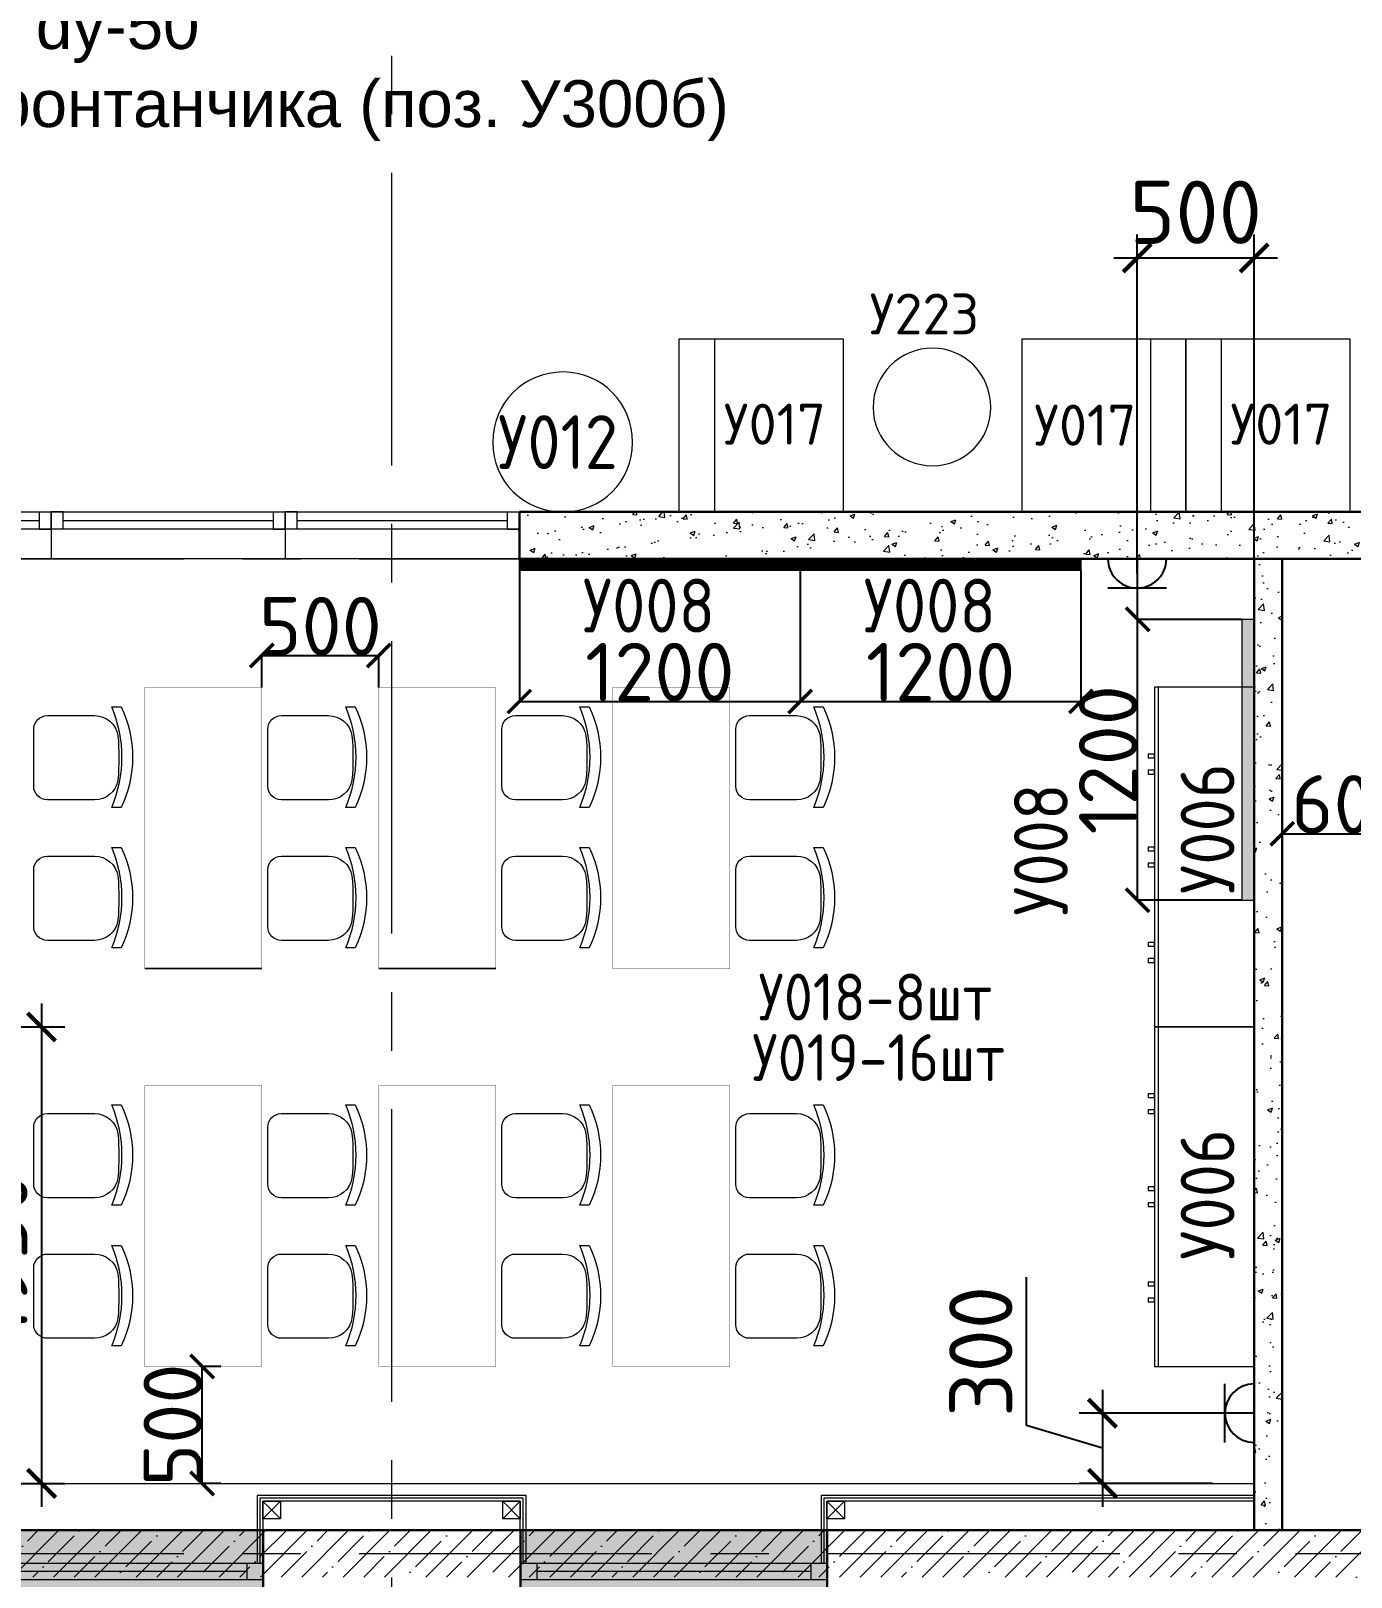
# Model space of a CAD drawing. Header units: millimetres. Extents: x -8417289 to 9420486, y 0 to 166066.
# Drawn here: x 82105 to 87747, y 66646 to 73251 of the extents above; entities that cross this region are included whole.
import ezdxf
from ezdxf import colors
from ezdxf.entities.mleader import LeaderData, LeaderLine
from ezdxf.enums import TextEntityAlignment as Align
from ezdxf.math import Vec2, Vec3

# ---------------------------------------------------------------- set-up
doc = ezdxf.new("R2010")
doc.units = ezdxf.units.MM
doc.header["$MEASUREMENT"] = 0
doc.header["$PDMODE"] = 3
doc.header["$PDSIZE"] = -4
doc.linetypes.add('CENTER', pattern=[2, 1.25, -0.25, 0.25, -0.25])
doc.layers.get('0').update_dxf_attribs({"color": 250, "lineweight": 9})
doc.layers.get('Defpoints').update_dxf_attribs({"color": 6})
for name, color, linetype, lineweight in [('_0', 250, 'Continuous', 9), ('АР_Витраж', 4, 'Continuous', 15), ('АР_Окна БЛОК', 250, 'Continuous', 13), ('АР_Оси', 195, 'Continuous', 9), ('АР_Перегородки газоблок', 165, 'Continuous', 30), ('АР_Перегородки газоблок_Штрих', 165, 'Continuous', 5), ('АР_Подоконники', 163, 'Continuous', 9), ('АР_Сущ Несущая стена', 216, 'Continuous', 30), ('АР_тонкая линия', 250, 'Continuous', 0), ('АР_Штриховка монолит', 250, 'Continuous', 9), ('ТХ_мебель передв', 250, 'Continuous', 13), ('ТХ_ОСНОВНОЙ', 103, 'Continuous', 25)]:
    doc.layers.add(name, color=color, linetype=linetype, lineweight=lineweight)
for name, color, linetype in [('ТХ_мебель передв_поз', 251, 'Continuous'), ('ТХ_подиум скрыть', 7, 'Continuous'), ('ТХ_привязки ЭО', 96, 'Continuous'), ('ТХ_привязки_ВК', 174, 'Continuous'), ('ТХ_привязки_СС', 3, 'Continuous'), ('ТХ_привязки_ЭО', 96, 'Continuous'), ('ТХ_размеры', 240, 'Continuous'), ('ТХ_розетки ЭО', 86, 'Continuous')]:
    doc.layers.add(name, color=color, linetype=linetype)
doc.styles.add('GOST 2.304', font='CS_Gost2304.shx')
doc.styles.add('gost_A', font='CS_Gost2304.shx', dxfattribs={"width": 0.71})
doc.styles.add('ISOCPEUR', font='isocpeur.TTF')
doc.styles.add('ISOCPEUR_1', font='isocpeur.TTF', dxfattribs={"width": 0.9, "height": 250})
doc.dimstyles.new('R_100', dxfattribs={"dimtxt": 270, "dimasz": 120, "dimexe": 100, "dimexo": 0, "dimgap": 60, "dimtad": 1, "dimdec": 0, "dimrnd": 50, "dimzin": 0, "dimdsep": 46, "dimtxsty": 'ISOCPEUR', "dimblk": 'ARCHTICK', "dimcen": 0, "dimdle": 100, "dimclrd": 256, "dimclre": 256, "dimclrt": 256, "dimadec": 0, "dimazin": 0, "dimtfac": 2, "dimtdec": 0, "dimtofl": 0, "dimtmove": 1, "dimatfit": 3, "dimfxl": 1, "dimtvp": 3, "dimtolj": 1, "dimtzin": 0, "dimarcsym": 0})
doc.dimstyles.new('Копия SPDS', dxfattribs={"dimtxt": 250, "dimasz": 100, "dimexe": 0.5, "dimexo": 0.625, "dimtad": 1, "dimdec": 0, "dimrnd": 10, "dimtxsty": 'ISOCPEUR', "dimblk": 'ARCHTICK', "dimcen": 2.5, "dimdle": 0.5, "dimclrd": 256, "dimclre": 256, "dimclrt": 256, "dimadec": 0, "dimazin": 2, "dimtfac": 0.75, "dimtdec": 0, "dimtmove": 1, "dimatfit": 3, "dimfxl": 1, "dimtolj": 1, "dimarcsym": 1})
pattern_1 = [(50, (0, 0), (215.17805, -18.82564), [22.5, -247.5]), (355, (0, 0), (-41.6254, 225.65764), [18, -198]), (100.45144, (17.93, -1.57), (173.55265, 206.832), [19.12206, -210.34263]), (46.1842, (0, 60), (320.1724, -49.6558), [33.75, -371.25]), (96.63564, (26.68, 55.86), (280.3986, 292.2356), [28.6831, -315.5141]), (351.18416, (0, 60), (280.3986, 292.2356), [27, -297]), (21, (30, 45), (179.07212, -120.78567), [22.5, -247.5]), (326, (30, 45), (72.9946, 217.545), [18, -198]), (71.45144, (44.92, 34.93), (252.0667, 96.75935), [19.12206, -210.34263]), (37.5, (0, 0), (3.647957, 99.868156), [0, -195.6, 0, -201, 0, -198.75]), (7.5, (0, 0), (78.92086, 118.32351), [0, -114.6, 0, -191.1, 0, -75.75]), (327.5, (-66.9, 0), (160.14673, -6.76646), [0, -75, 0, -234, 0, -310.5]), (317.5, (-96.9, 0), (174.95585, 30.0315), [0, -97.5, 0, -155.4, 0, -220.5])]

# ---------------------------------------------------------------- blocks, each defined once
blk = doc.blocks.new('*U360')
at = {"true_color": 0xffffff}
h = blk.add_hatch(color=7, dxfattribs=at)
h.dxf.hatch_style = 1
h.paths.add_polyline_path([(-1310, -140), (0, -140), (0, 220), (-1310, 220)])
at = {"lineweight": 30}
for p, q in [((-1310, -140), (-1310, 220)), ((0, -140), (0, 220))]:
    blk.add_line(p, q, dxfattribs=at)
for p, q in [((0, 220), (-1310, 220)), ((-1310, 70), (0, 70)), ((-1240, 0), (-1240, 70)), ((-70, 0), (-70, 70)), ((-1310, 0), (0, 0)), ((-1240, 35), (-70, 35)), ((-1310, -140), (0, -140)), ((-1310, -140), (-1310, -140)), ((-1310, -140), (-1310, -140)), ((0, -140), (0, -140)), ((0, -140), (0, -140))]:
    blk.add_line(p, q)
blk = doc.blocks.new('*U109')
at = {"linetype": 'ByBlock'}
for p, q in [((0, 0), (0, -74)), ((50, 0), (0, 0)), ((0, -74), (0, 0)), ((1000, 0), (0, 0)), ((50, 0), (50, -74)), ((950, 0), (50, 0)), ((50, -37), (950, -37)), ((950, 0), (1000, 0)), ((950, 0), (950, -74)), ((1000, 0), (1000, -74)), ((1000, -74), (1000, 0)), ((50, -74), (0, -74)), ((0, -74), (1000, -74)), ((50, -74), (950, -74)), ((950, -74), (1000, -74))]:
    blk.add_line(p, q, dxfattribs=at)
blk = doc.blocks.new('A$Ce02d65bd')
at = {"ltscale": 100}
for points in [[(0, 0), (0, 75), (75, 75), (75, 0), (0, 0)], [(0, 0), (75, 75)], [(0, 75), (75, 0)]]:
    blk.add_lwpolyline(points, dxfattribs=at)
blk = doc.blocks.new('_ArchTick')
at = {"color": 0, "linetype": 'ByBlock', "const_width": 0.15}
blk.add_lwpolyline([(-0.5, -0.5), (0.5, 0.5)], dxfattribs=at)
blk = doc.blocks.new('*D2372')
at = {"layer": 'Defpoints', "color": 0, "lineweight": 13, "transparency": 16777216}
for p in [(82837.2, 67545.6), (82917.1, 67545.6), (82917.1, 67045.6)]:
    blk.add_point(p, dxfattribs=at)
at = {"layer": 'ТХ_размеры', "lineweight": -2, "transparency": 16777216}
for p, q in [((82916.4, 67545.6), (82836.7, 67545.6)), ((82837.2, 67045.1), (82837.2, 67546.1)), ((82916.4, 67045.6), (82836.7, 67045.6))]:
    blk.add_line(p, q, dxfattribs=at)
at = {"layer": 'ТХ_размеры', "lineweight": -2, "transparency": 16777216, "xscale": 100, "yscale": 100, "zscale": 100}
for p, rotation in [((82837.2, 67545.6), 90), ((82837.2, 67045.6), 270)]:
    blk.add_blockref('_ArchTick', p, dxfattribs=dict(at, rotation=rotation))
at = {"layer": 'ТХ_размеры', "transparency": 16777216, "insert": (82711.6, 67295.6), "char_height": 250, "attachment_point": 5, "rotation": 90, "style": 'ISOCPEUR'}
blk.add_mtext('\\A1;500', dxfattribs=at)
blk = doc.blocks.new('*D2375')
at = {"layer": 'Defpoints', "color": 0, "lineweight": 13, "transparency": 16777216}
for p in [(83592.3, 70582.2), (83092.3, 70445.6), (83592.3, 70445.6)]:
    blk.add_point(p, dxfattribs=at)
at = {"layer": 'ТХ_размеры', "lineweight": -2, "transparency": 16777216}
for p, q in [((83091.8, 70582.2), (83592.8, 70582.2)), ((83092.3, 70446.3), (83092.3, 70582.7)), ((83592.3, 70446.3), (83592.3, 70582.7))]:
    blk.add_line(p, q, dxfattribs=at)
at = {"layer": 'ТХ_размеры', "lineweight": -2, "transparency": 16777216, "xscale": 100, "yscale": 100, "zscale": 100, "rotation": 180}
blk.add_blockref('_ArchTick', (83092.3, 70582.2), dxfattribs=at)
at = {"layer": 'ТХ_размеры', "lineweight": -2, "transparency": 16777216, "xscale": 100, "yscale": 100, "zscale": 100}
blk.add_blockref('_ArchTick', (83592.3, 70582.2), dxfattribs=at)
at = {"layer": 'ТХ_размеры', "transparency": 16777216, "insert": (83342.3, 70707.8), "char_height": 250, "attachment_point": 5, "style": 'ISOCPEUR'}
blk.add_mtext('\\A1;500', dxfattribs=at)
blk = doc.blocks.new('Стул парты')
for points in [[(-95.3, -360, -0.36493), (-180, -259.4), (-180, -58.2, -0.414078), (-121.8, 0), (121.8, 0, -0.414078), (180, -58.2), (180, -259.4, -0.36493), (95.3, -360, -0.041656)], [(-211.8, -333.5, 0.203875), (217.1, -333.5), (217.1, -373.5, -0.227009), (-211.8, -373.5)]]:
    blk.add_lwpolyline(points, format="xyb", close=True)
blk = doc.blocks.new('У018')
at = {"layer": 'ТХ_мебель передв', "ltscale": 100, "const_width": 2}
blk.add_lwpolyline([(94750.1, 82280.2), (95250.1, 82280.2), (95250.1, 81080.2), (94750.1, 81080.2)], close=True, dxfattribs=at)
blk = doc.blocks.new('тумба под доской')
for points in [[(-1450.6, -426.2), (0, -426.2), (0, 0), (-1450.6, 0)], [(-1164.7, -452.7), (-1148.9, -452.7), (-1148.9, -426.2), (-1164.7, -426.2)], [(-1095.9, -452.7), (-1080, -452.7), (-1080, -426.2), (-1095.9, -426.2)], [(-767.7, -452.7), (-751.8, -452.7), (-751.8, -426.2), (-767.7, -426.2)], [(-698.8, -452.7), (-683, -452.7), (-683, -426.2), (-698.8, -426.2)], [(-360, -452.7), (-344.1, -452.7), (-344.1, -426.2), (-360, -426.2)], [(-291.2, -452.7), (-275.3, -452.7), (-275.3, -426.2), (-291.2, -426.2)]]:
    blk.add_lwpolyline(points, close=True)
blk.add_lwpolyline([(-1450.6, -410.3), (0, -410.3)])
blk = doc.blocks.new('A$C3da1b1ea')
at = {"lineweight": 0}
blk.add_lwpolyline([(0, 0), (50, 0), (50, -1200), (0, -1200), (0, 0)], dxfattribs=at)
blk = doc.blocks.new('*D2376')
at = {"layer": 'Defpoints', "color": 0, "lineweight": 13, "ltscale": 0.1, "transparency": 16777216}
for p in [(84192.5, 70945.6), (85392.5, 70945.6), (85392.5, 70386.1)]:
    blk.add_point(p, dxfattribs=at)
at = {"layer": 'ТХ_размеры', "lineweight": -2, "ltscale": 0.1, "transparency": 16777216}
for p, q in [((84192.5, 70945), (84192.5, 70385.6)), ((85392.5, 70945), (85392.5, 70385.6)), ((84192, 70386.1), (85393, 70386.1))]:
    blk.add_line(p, q, dxfattribs=at)
at = {"layer": 'ТХ_размеры', "lineweight": -2, "ltscale": 0.1, "transparency": 16777216, "xscale": 100, "yscale": 100, "zscale": 100, "rotation": 180}
blk.add_blockref('_ArchTick', (84192.5, 70386.1), dxfattribs=at)
at = {"layer": 'ТХ_размеры', "lineweight": -2, "ltscale": 0.1, "transparency": 16777216, "xscale": 100, "yscale": 100, "zscale": 100}
blk.add_blockref('_ArchTick', (85392.5, 70386.1), dxfattribs=at)
at = {"layer": 'ТХ_размеры', "ltscale": 0.1, "transparency": 16777216, "insert": (84792.5, 70511.7), "char_height": 250, "attachment_point": 5, "style": 'ISOCPEUR'}
blk.add_mtext('\\A1;1200', dxfattribs=at)
blk = doc.blocks.new('*D2377')
at = {"layer": 'Defpoints', "color": 0, "lineweight": 13, "ltscale": 0.1, "transparency": 16777216}
for p in [(85392.5, 70945.6), (86592.5, 70945.6), (86592.5, 70386.1)]:
    blk.add_point(p, dxfattribs=at)
at = {"layer": 'ТХ_размеры', "lineweight": -2, "ltscale": 0.1, "transparency": 16777216}
for p, q in [((85392.5, 70945), (85392.5, 70385.6)), ((86592.5, 70945), (86592.5, 70385.6)), ((85392, 70386.1), (86593, 70386.1))]:
    blk.add_line(p, q, dxfattribs=at)
at = {"layer": 'ТХ_размеры', "lineweight": -2, "ltscale": 0.1, "transparency": 16777216, "xscale": 100, "yscale": 100, "zscale": 100, "rotation": 180}
blk.add_blockref('_ArchTick', (85392.5, 70386.1), dxfattribs=at)
at = {"layer": 'ТХ_размеры', "lineweight": -2, "ltscale": 0.1, "transparency": 16777216, "xscale": 100, "yscale": 100, "zscale": 100}
blk.add_blockref('_ArchTick', (86592.5, 70386.1), dxfattribs=at)
at = {"layer": 'ТХ_размеры', "ltscale": 0.1, "transparency": 16777216, "insert": (85992.5, 70511.7), "char_height": 250, "attachment_point": 5, "style": 'ISOCPEUR'}
blk.add_mtext('\\A1;1200', dxfattribs=at)
blk = doc.blocks.new('У017')
at = {"layer": 'ТХ_мебель передв'}
blk.add_lwpolyline([(252941.7, -218301.8), (253681.7, -218301.8), (253681.7, -219001.8), (252941.7, -219001.8)], close=True, dxfattribs=at)
blk.add_lwpolyline([(252941.7, -219001.8), (252941.7, -218851.8), (253681.7, -218851.8), (253681.7, -219001.8)], dxfattribs=at)
blk = doc.blocks.new('Стол низкий')
at = {"layer": 'ТХ_мебель передв'}
blk.add_open_spline([(184399.6, -228430.1, 0), (184399.6, -228567.7, 0), (184288.4, -228678.8, 0), (184150.8, -228678.8, 0), (184013.3, -228678.8, 0), (183896.8, -228567.7, 0), (183896.8, -228430.1, 0), (183896.8, -228287.3, 0), (184013.3, -228176.1, 0), (184150.8, -228176.1, 0), (184288.4, -228176.1, 0), (184399.6, -228287.3, 0), (184399.6, -228430.1, 0)], degree=3, knots=[0, 0, 0, 0, 1, 1, 1, 2, 2, 2, 3, 3, 3, 4, 4, 4, 4], dxfattribs=at)
blk = doc.blocks.new('У012')
at = {"layer": 'ТХ_мебель передв'}
blk.add_open_spline([(-181454, 44963.5, -0.6), (-181454, 44799.5, -0.6), (-181586.3, 44667.2, -0.6), (-181750.4, 44667.2, -0.6), (-181919.7, 44667.2, -0.6), (-182052, 44799.5, -0.6), (-182052, 44963.5, -0.6), (-182052, 45132.9, -0.6), (-181919.7, 45265.2, -0.6), (-181750.4, 45265.2, -0.6), (-181586.3, 45265.2, -0.6), (-181454, 45132.9, -0.6), (-181454, 44963.5, -0.6)], degree=3, knots=[0, 0, 0, 0, 1, 1, 1, 2, 2, 2, 3, 3, 3, 4, 4, 4, 4], dxfattribs=at)
blk = doc.blocks.new('*D2525')
at = {"layer": 'Defpoints', "color": 0, "lineweight": 13, "ltscale": 0.1, "transparency": 16777216}
for p in [(86834.4, 70736.8), (87279.5, 70736.8), (87279.5, 69536.8)]:
    blk.add_point(p, dxfattribs=at)
at = {"layer": 'ТХ_размеры', "lineweight": -2, "ltscale": 0.1, "transparency": 16777216}
for p, q in [((87278.9, 70736.8), (86833.9, 70736.8)), ((86834.4, 69536.3), (86834.4, 70737.3)), ((87278.9, 69536.8), (86833.9, 69536.8))]:
    blk.add_line(p, q, dxfattribs=at)
at = {"layer": 'ТХ_размеры', "lineweight": -2, "ltscale": 0.1, "transparency": 16777216, "xscale": 100, "yscale": 100, "zscale": 100}
for p, rotation in [((86834.4, 70736.8), 90), ((86834.4, 69536.8), 270)]:
    blk.add_blockref('_ArchTick', p, dxfattribs=dict(at, rotation=rotation))
at = {"layer": 'ТХ_размеры', "ltscale": 0.1, "transparency": 16777216, "insert": (86708.8, 70136.8), "char_height": 250, "attachment_point": 5, "rotation": 90, "style": 'ISOCPEUR'}
blk.add_mtext('\\A1;1200', dxfattribs=at)
blk = doc.blocks.new('*D2452')
at = {"layer": 'Defpoints', "color": 0, "lineweight": 13, "transparency": 16777216}
for p in [(87452.5, 69869.5), (88052.5, 69869.5), (88052.5, 69821)]:
    blk.add_point(p, dxfattribs=at)
at = {"layer": 'ТХ_размеры', "lineweight": -2, "transparency": 16777216}
for p, q in [((87452, 69821), (88053, 69821)), ((87452.5, 69868.9), (87452.5, 69820.5)), ((88052.5, 69868.9), (88052.5, 69820.5))]:
    blk.add_line(p, q, dxfattribs=at)
at = {"layer": 'ТХ_размеры', "lineweight": -2, "transparency": 16777216, "xscale": 100, "yscale": 100, "zscale": 100, "rotation": 180}
blk.add_blockref('_ArchTick', (87452.5, 69821), dxfattribs=at)
at = {"layer": 'ТХ_размеры', "lineweight": -2, "transparency": 16777216, "xscale": 100, "yscale": 100, "zscale": 100}
blk.add_blockref('_ArchTick', (88052.5, 69821), dxfattribs=at)
at = {"layer": 'ТХ_размеры', "transparency": 16777216, "insert": (87752.5, 69946.6), "char_height": 250, "attachment_point": 5, "style": 'ISOCPEUR'}
blk.add_mtext('\\A1;600', dxfattribs=at)
blk = doc.blocks.new('_None')
blk = doc.blocks.new('*U3110')
at = {"color": 0, "linetype": 'ByBlock', "lineweight": -2}
for p, q in [((0, 2.5), (0, -2.5)), ((2.5, 2.5), (2.5, -2.5)), ((0, 0), (2.5, 0)), ((2.5, 0), (5, 0))]:
    blk.add_line(p, q, dxfattribs=at)
blk.add_arc((0, 0), 2.5, 270, 90, dxfattribs=at)
at = {"style": 'GOST 2.304', "width": 0.8, "flags": 1}
blk.add_attdef('MARKA', (-9.86, 4.54), '', height=2.5, dxfattribs=at)
at = {"ltscale": 50, "style": 'gost_A', "width": 0.71}
blk.add_attdef('№GRUP', text='', height=2.5, dxfattribs=at).set_placement((5.14, 6.05), align=Align.MIDDLE_CENTER)
blk = doc.blocks.new('*D3131')
at = {"layer": 'Defpoints', "color": 0, "linetype": 'ByBlock', "lineweight": 13, "ltscale": 500, "transparency": 16777216}
for p in [(87145, 67345.7), (86684.5, 67045.7), (87154.5, 67045.7)]:
    blk.add_point(p, dxfattribs=at)
at = {"layer": 'ТХ_привязки_ЭО', "linetype": 'ByBlock', "lineweight": -2, "ltscale": 500, "transparency": 16777216}
for p, q in [((86359.5, 67293.2), (86359.5, 67926.2)), ((86684.5, 67445.7), (86684.5, 66945.7)), ((87145, 67345.7), (86584.5, 67345.7)), ((86684.5, 67195.7), (86359.5, 67293.2)), ((87154.5, 67045.7), (86584.5, 67045.7))]:
    blk.add_line(p, q, dxfattribs=at)
at = {"layer": 'ТХ_привязки_ЭО', "linetype": 'ByBlock', "lineweight": -2, "ltscale": 500, "transparency": 16777216, "xscale": 120, "yscale": 120, "zscale": 120}
for p, rotation in [((86684.5, 67345.7), 90), ((86684.5, 67045.7), 270)]:
    blk.add_blockref('_ArchTick', p, dxfattribs=dict(at, rotation=rotation))
at = {"layer": 'ТХ_привязки_ЭО', "linetype": 'ByBlock', "lineweight": 13, "ltscale": 500, "transparency": 16777216, "insert": (86164.5, 67609.7), "char_height": 270, "attachment_point": 5, "rotation": 90, "style": 'ISOCPEUR'}
blk.add_mtext('\\A1;300', dxfattribs=at)
blk = doc.blocks.new('*D3132')
at = {"layer": 'Defpoints', "color": 0, "linetype": 'ByBlock', "lineweight": 13, "ltscale": 500, "transparency": 16777216}
for p in [(87332.5, 72281), (86832.5, 70933.2), (87332.5, 70933.2)]:
    blk.add_point(p, dxfattribs=at)
at = {"layer": 'ТХ_привязки_ЭО', "linetype": 'ByBlock', "lineweight": -2, "ltscale": 500, "transparency": 16777216}
for p, q in [((86832.5, 70933.2), (86832.5, 72381)), ((87332.5, 70933.2), (87332.5, 72381)), ((86732.5, 72281), (87432.5, 72281))]:
    blk.add_line(p, q, dxfattribs=at)
at = {"layer": 'ТХ_привязки_ЭО', "linetype": 'ByBlock', "lineweight": -2, "ltscale": 500, "transparency": 16777216, "xscale": 120, "yscale": 120, "zscale": 120, "rotation": 180}
blk.add_blockref('_ArchTick', (86832.5, 72281), dxfattribs=at)
at = {"layer": 'ТХ_привязки_ЭО', "linetype": 'ByBlock', "lineweight": -2, "ltscale": 500, "transparency": 16777216, "xscale": 120, "yscale": 120, "zscale": 120}
blk.add_blockref('_ArchTick', (87332.5, 72281), dxfattribs=at)
at = {"layer": 'ТХ_привязки_ЭО', "linetype": 'ByBlock', "lineweight": 13, "ltscale": 500, "transparency": 16777216, "insert": (87082.5, 72476), "char_height": 270, "attachment_point": 5, "style": 'ISOCPEUR'}
blk.add_mtext('\\A1;500', dxfattribs=at)
blk = doc.blocks.new('_Dot')
at = {"color": 0, "linetype": 'ByBlock', "lineweight": -2}
blk.add_line((-0.5, 0), (-1, 0), dxfattribs=at)
at = {"color": 0, "linetype": 'ByBlock', "const_width": 0.5}
blk.add_lwpolyline([(-0.25, 0, 1), (0.25, 0, 1)], format="xyb", close=True, dxfattribs=at)
blk = doc.blocks.new('*D3358')
at = {"layer": 'Defpoints', "color": 0, "linetype": 'ByBlock', "lineweight": 13, "ltscale": 500, "transparency": 16777216}
for p in [(79192.5, 68995.6), (81120.6, 67045.7), (82150.6, 67045.7)]:
    blk.add_point(p, dxfattribs=at)
at = {"layer": 'ТХ_привязки_ЭО', "linetype": 'ByBlock', "lineweight": -2, "ltscale": 500, "transparency": 16777216}
for p, q in [((82150.6, 69095.6), (82150.6, 66945.7)), ((79192.5, 68995.6), (82250.6, 68995.6)), ((81120.6, 67045.7), (82250.6, 67045.7))]:
    blk.add_line(p, q, dxfattribs=at)
at = {"layer": 'ТХ_привязки_ЭО', "linetype": 'ByBlock', "lineweight": -2, "ltscale": 500, "transparency": 16777216, "xscale": 120, "yscale": 120, "zscale": 120}
for p, rotation in [((82150.6, 68995.6), 90), ((82150.6, 67045.7), 270)]:
    blk.add_blockref('_ArchTick', p, dxfattribs=dict(at, rotation=rotation))
at = {"layer": 'ТХ_привязки_ЭО', "linetype": 'ByBlock', "lineweight": 13, "ltscale": 500, "transparency": 16777216, "insert": (81955.6, 68020.7), "char_height": 270, "attachment_point": 5, "rotation": 90, "style": 'ISOCPEUR'}
blk.add_mtext('\\A1;1950', dxfattribs=at)

msp = doc.modelspace()

# ---------------------------------------------------------------- hatches: boundary and pattern name
at = {"layer": 'АР_Перегородки газоблок_Штрих', "ltscale": 100}
h = msp.add_hatch(dxfattribs=at)
h.set_pattern_fill('AR-CONC', color=256, scale=30)
h.set_pattern_definition(pattern_1)
h.paths.add_polyline_path([(86907.3, 71195.7), (84192.5, 71195.7), (84192.5, 70995.7), (86907.3, 70995.7)])
h = msp.add_hatch(dxfattribs=at)
h.set_pattern_fill('AR-CONC', color=256, scale=30)
h.set_pattern_definition(pattern_1)
h.paths.add_polyline_path([(88907.4, 71195.7), (84192.5, 71195.7), (84192.5, 70995.7), (88907.4, 70995.7)])
h = msp.add_hatch(dxfattribs=at)
h.set_pattern_fill('AR-CONC', color=256, scale=30)
h.set_pattern_definition(pattern_1)
h.paths.add_polyline_path([(87332.5, 70995.7), (87332.5, 66845.7), (87452.5, 66845.7), (87452.5, 70995.7)])
at = {"layer": 'АР_Штриховка монолит', "ltscale": 100}
h = msp.add_hatch(dxfattribs=at)
h.set_pattern_fill('ANSI35', color=256, scale=500)
h.paths.add_polyline_path([(89889.5, 66845.7), (79192.5, 66845.7), (79192.5, 66645.7), (87759.8, 66645.7), (87759.8, 66245.7), (88162, 66245.7), (88162, 66645.7), (89889.5, 66645.7)])
at = {"layer": 'ТХ_мебель передв', "transparency": 33554508}
h = msp.add_hatch(color=256, dxfattribs=at)
h.dxf.hatch_style = 1
h.paths.add_polyline_path([(87332.5, 69536.8), (87279.5, 69536.8), (87279.5, 70736.8), (87332.5, 70736.8)])

# ---------------------------------------------------------------- linework, layer by layer
for points in [[(84221.7, 66705.7), (84221.7, 66994.8), (83071.7, 66994.8), (83071.7, 66705.7)], [(84209.2, 66705.7), (84209.2, 66982.3), (83084.2, 66982.3), (83084.2, 66705.7)], [(87332.5, 66994.8), (85481.7, 66994.8), (85481.7, 66705.7)], [(87332.5, 66982.3), (85494.2, 66982.3), (85494.2, 66705.7)], [(84196.7, 66725.3), (84196.7, 66969.8), (83096.7, 66969.8), (83096.7, 66762.9)], [(87332.5, 66969.8), (85506.7, 66969.8), (85506.7, 66762.9)]]:
    msp.add_lwpolyline(points)
at = {"layer": 'АР_Оси', "linetype": 'CENTER', "ltscale": 1000}
for p, q in [((83647.5, 53394.4), (83647.5, 87701.9)), ((45508.7, 70995.7), (89407.5, 70995.7)), ((45508.7, 66745.7), (129105.9, 66745.7))]:
    msp.add_line(p, q, dxfattribs=at)
at = {"layer": 'АР_Перегородки газоблок', "ltscale": 100}
for q in [(84192.5, 70995.7), (86907.2, 71195.7)]:
    msp.add_line((84192.5, 71195.7), q, dxfattribs=at)
for points in [[(84192.5, 70995.7), (88907.4, 70995.7), (88907.4, 71195.7), (86907.2, 71195.7), (86907.2, 71195.7)], [(87332.5, 66845.7), (87332.5, 70995.7)], [(87452.5, 70995.7), (87452.5, 66845.7)]]:
    msp.add_lwpolyline(points, dxfattribs=at)
at = {"layer": 'АР_Подоконники', "ltscale": 100}
msp.add_line((79192.5, 67045.7), (87332.5, 67045.7), dxfattribs=at)
at = {"layer": 'АР_Сущ Несущая стена', "ltscale": 100}
msp.add_line((79192.5, 66845.7), (89907.5, 66845.7), dxfattribs=at)
at = {"layer": 'АР_тонкая линия', "color": 18, "ltscale": 100, "true_color": 0x000000}
for points in [[(84192.5, 70995.7), (81192.5, 70995.7), (81192.5, 71121.7)], [(82192.5, 71121.7), (82192.5, 70995.7)], [(83192.5, 71121.7), (83192.5, 70995.7)]]:
    msp.add_lwpolyline(points, dxfattribs=at)
at = {"layer": 'ТХ_мебель передв'}
for p, q in [((82592.3, 69245.6), (83092.3, 69245.6)), ((82592.3, 69245.6), (83092.3, 69245.6)), ((83092.3, 69245.6), (82592.3, 69245.6)), ((83592.3, 69245.6), (84092.3, 69245.6)), ((83592.3, 69245.6), (84092.3, 69245.6)), ((84092.3, 69245.6), (83592.3, 69245.6))]:
    msp.add_line(p, q, dxfattribs=at)
at = {"layer": 'ТХ_мебель передв', "const_width": 50}
for points in [[(85392.5, 70970.6), (84192.5, 70970.6)], [(86592.5, 70970.6), (85392.5, 70970.6)]]:
    msp.add_lwpolyline(points, dxfattribs=at)
at = {"layer": 'ТХ_мебель передв'}
msp.add_lwpolyline([(87332.5, 70736.8), (87279.5, 70736.8), (87279.5, 69536.8), (87332.5, 69536.8)], close=True, dxfattribs=at)
at = {"layer": 'ТХ_подиум скрыть'}
msp.add_lwpolyline([(88052.5, 66845.7), (87452.5, 66845.7), (87452.5, 70995.7), (88052.5, 70995.7)], close=True, dxfattribs=at)
msp.add_lwpolyline([(88052.5, 66845.7), (87452.5, 66845.7), (87452.5, 70995.7), (88052.5, 70995.7)], close=True, dxfattribs=at)

# ---------------------------------------------------------------- block references
at = {"layer": '_0', "color": 1, "lineweight": -3, "ltscale": 500, "rotation": 180}
for p in [(83171.7, 66969.8), (84196.7, 66969.8), (85581.7, 66969.8)]:
    msp.add_blockref('A$Ce02d65bd', p, dxfattribs=at)
at = {"layer": 'АР_Витраж', "ltscale": 100, "xscale": -1, "rotation": 180.0001519656341}
for p in [(81192.5, 71121.7), (82192.5, 71121.7), (83192.5, 71121.7)]:
    msp.add_blockref('*U109', p, dxfattribs=at)
at = {"layer": 'АР_Окна БЛОК', "xscale": -1, "rotation": 180}
for p in [(83097.5, 66705.7), (85507.5, 66705.7)]:
    msp.add_blockref('*U360', p, dxfattribs=at)
at = {"layer": 'ТХ_мебель передв'}
msp.add_blockref('У012', (266130.5, 26528.5, 0.6), dxfattribs=at)
at = {"layer": 'ТХ_мебель передв', "lineweight": 0, "rotation": 90}
for p in [(84192.5, 70945.6), (85392.5, 70945.6)]:
    msp.add_blockref('A$C3da1b1ea', p, dxfattribs=at)
at = {"layer": 'ТХ_мебель передв'}
for name, p, rotation in [('У018', (177842.4, 151525.8), 180), ('У018', (178842.4, 151525.8), 180), ('У018', (179842.4, 151525.8), 180), ('тумба под доской', (87332.5, 68996.3), 270), ('Стул парты', (82117.3, 70145.6), 89.99999999999999), ('Стул парты', (83117.3, 70145.6), 89.99999999999999), ('Стул парты', (84117.3, 70145.6), 89.99999999999999), ('Стул парты', (85117.3, 70145.6), 89.99999999999999), ('Стул парты', (82117.3, 69545.6), 89.99999999999999), ('Стул парты', (83117.3, 69545.6), 89.99999999999999), ('Стул парты', (84117.3, 69545.6), 89.99999999999999), ('Стул парты', (85117.3, 69545.6), 89.99999999999999), ('тумба под доской', (87332.5, 67545.6), 270), ('У018', (177842.4, 149825.8), 180), ('У018', (178842.4, 149825.8), 180), ('У018', (179842.4, 149825.8), 180), ('Стул парты', (82117.3, 68445.6), 89.99999999999999), ('Стул парты', (83117.3, 68445.6), 89.99999999999999), ('Стул парты', (84117.3, 68445.6), 89.99999999999999), ('Стул парты', (85117.3, 68445.6), 89.99999999999999), ('Стул парты', (82117.3, 67845.6), 89.99999999999999), ('Стул парты', (83117.3, 67845.6), 89.99999999999999), ('Стул парты', (84117.3, 67845.6), 89.99999999999999), ('Стул парты', (85117.3, 67845.6), 89.99999999999999)]:
    msp.add_blockref(name, p, dxfattribs=dict(at, rotation=rotation))
at = {"layer": 'ТХ_ОСНОВНОЙ'}
for p, rotation in [((303877.8, 324877.4), 270), ((-131960.9, -181746), 90), ((306042.8, 324877.4), 270)]:
    msp.add_blockref('У017', p, dxfattribs=dict(at, rotation=rotation))
msp.add_blockref('Стол низкий', (-98192.8, 300071.8, 0), dxfattribs=at)
at = {"layer": 'ТХ_розетки ЭО', "ltscale": 50, "xscale": 50, "yscale": 50, "zscale": 50}
for p, rotation in [((86832.5, 70995.7), 269.9999999999999), ((87332.5, 67345.7), 180)]:
    msp.add_blockref('*U3110', p, dxfattribs=dict(at, rotation=rotation))

# ---------------------------------------------------------------- texts
at = {"layer": 'ТХ_мебель передв_поз', "color": 2, "lineweight": 35, "style": 'ISOCPEUR'}
for s, p in [('У223', (85688.9, 71953.9)), ('У017', (85065.5, 71483.2)), ('У017', (86391.9, 71479.1)), ('У017', (87230.5, 71483.2))]:
    msp.add_text(s, height=175, dxfattribs=at).set_placement(p)
at = {"layer": 'ТХ_мебель передв_поз', "color": 2, "style": 'ISOCPEUR_1', "width": 0.9}
msp.add_text('У012', height=230, dxfattribs=at).set_placement((84100.8, 71379.1))
at = {"layer": 'ТХ_мебель передв_поз', "style": 'ISOCPEUR_1', "width": 0.9}
for s, height, p in [('У008', 230, (84463, 70680.6)), ('У008', 230, (85663, 70680.6)), ('У018-8шт', 200, (85213.5, 69023.5)), ('У019-16шт', 200, (85187.3, 68765))]:
    msp.add_text(s, height=height, dxfattribs=at).set_placement(p)
for s, p in [('У006', (87248.4, 69562.9)), ('У008', (86536.3, 69469.9)), ('У006', (87248.4, 68000.3))]:
    msp.add_text(s, height=230, rotation=90, dxfattribs=at).set_placement(p)

# ---------------------------------------------------------------- dimensions: what is measured, and where the dimension line sits
at = {"layer": 'ТХ_привязки_ЭО', "linetype": 'ByBlock', "lineweight": 13, "ltscale": 500}
dim = msp.add_linear_dim(base=(87332.5, 72281), p1=(86832.5, 70933.2), p2=(87332.5, 70933.2), dimstyle='R_100', override={"dimpost": '\\X'}, dxfattribs=at)
dim.commit()
dim.dimension.update_dxf_attribs({"geometry": '*D3132', "text_midpoint": (87082.5, 72281), "dimtype": 160})
for base, p1, p2, picture, middle in [((82150.6, 67045.7), (79192.5, 68995.6), (81120.6, 67045.7), '*D3358', (81955.6, 68020.7)), ((86684.5, 67045.7), (87145, 67345.7), (87154.5, 67045.7), '*D3131', (86164.5, 67353.2))]:
    dim = msp.add_linear_dim(base=base, p1=p1, p2=p2, angle=90, dimstyle='R_100', override={"dimpost": '\\X'}, dxfattribs=at)
    dim.commit()
    dim.dimension.update_dxf_attribs({"geometry": picture, "text_midpoint": middle})
at = {"layer": 'ТХ_размеры', "ltscale": 0.1}
for base, p1, p2, picture, middle in [((85392.5, 70386.1), (84192.5, 70945.6), (85392.5, 70945.6), '*D2376', (84792.5, 70511.7)), ((86592.5, 70386.1), (85392.5, 70945.6), (86592.5, 70945.6), '*D2377', (85992.5, 70511.7))]:
    dim = msp.add_linear_dim(base=base, p1=p1, p2=p2, dimstyle='Копия SPDS', dxfattribs=at)
    dim.commit()
    dim.dimension.update_dxf_attribs({"geometry": picture, "text_midpoint": middle})
at = {"layer": 'ТХ_размеры'}
dim = msp.add_linear_dim(base=(83592.3, 70582.2), p1=(83092.3, 70445.6), p2=(83592.3, 70445.6), dimstyle='Копия SPDS', dxfattribs=at)
dim.commit()
dim.dimension.update_dxf_attribs({"geometry": '*D2375', "text_midpoint": (83342.3, 70582.2), "dimtype": 160})
at = {"layer": 'ТХ_размеры', "ltscale": 0.1}
dim = msp.add_linear_dim(base=(86834.4, 70736.8), p1=(87279.5, 69536.8), p2=(87279.5, 70736.8), angle=90, dimstyle='Копия SPDS', dxfattribs=at)
dim.commit()
dim.dimension.update_dxf_attribs({"geometry": '*D2525', "text_midpoint": (86708.8, 70136.8)})
at = {"layer": 'ТХ_размеры'}
dim = msp.add_linear_dim(base=(88052.5, 69821), p1=(87452.5, 69869.5), p2=(88052.5, 69869.5), dimstyle='Копия SPDS', dxfattribs=at)
dim.commit()
dim.dimension.update_dxf_attribs({"geometry": '*D2452', "text_midpoint": (87752.5, 69946.6)})
dim = msp.add_linear_dim(base=(82837.2, 67545.6), p1=(82917.1, 67045.6), p2=(82917.1, 67545.6), angle=90, dimstyle='Копия SPDS', dxfattribs=at)
dim.commit()
dim.dimension.update_dxf_attribs({"geometry": '*D2372', "text_midpoint": (82837.2, 67295.6), "dimtype": 160})

# ---------------------------------------------------------------- leaders
at = {"layer": 'ТХ_привязки ЭО'}
ml = msp.add_multileader_mtext('Standard', dxfattribs=at)
ml.set_content('\\A1;{\\fArial|b0|i0|c204|p34;Комментарии по подводимым коммуникациям - см. пом. 3\\fArial|b0|i0|c0|p34;18}', color=256, style='ISOCPEUR')
ml.set_leader_properties()
ml.set_arrow_properties(name='NONE')
ml.build(insert=Vec2(0, 0))
ml.multileader.update_dxf_attribs({"text_left_attachment_type": 6, "text_right_attachment_type": 6, "dogleg_length": 0.36})
ctx = ml.context
ctx.base_point, ctx.char_height, ctx.plane_origin = Vec3(82556.9, 60695.2), 200, Vec3(62727.5, 41285.8)
ctx.left_attachment, ctx.right_attachment = 6, 6
notes = []
notes.append((ctx, [(0, (1, 1, 0), (82556.5, 60695.2), (1, 0), 0.36, [(1, [(81489.4, 67878)], 0, [])])]))
ctx.mtext.insert, ctx.mtext.width, ctx.mtext.flow_direction = Vec3(82558.9, 60935.2), 7036.07, 5
ml = msp.add_multileader_mtext('Standard', dxfattribs=at)
ml.set_content('\\A1;{\\fArial|b0|i0|c204|p34;Кабель из стены на Н-1200 \\A0;мм от УЧП\\A1; (\\fArial|b0|i0|c0|p34;L-1\\fArial|b0|i0|c204|p34;,0м)\\Pдля подкл. электросушителя для рук \\A0;(поз. У240):\\P- 1,0 кВт/220В/1Ф}', color=256, style='ISOCPEUR')
ml.set_leader_properties()
ml.set_arrow_properties(name='NONE')
ml.build(insert=Vec2(0, 0))
ml.multileader.update_dxf_attribs({"text_left_attachment_type": 6, "text_right_attachment_type": 6, "dogleg_length": 0.36})
ctx = ml.context
ctx.base_point, ctx.char_height, ctx.landing_gap_size, ctx.plane_origin = Vec3(81965, 58808.3, 0), 200, 0, Vec3(91297, 56260.6, 0)
ctx.left_attachment, ctx.right_attachment = 6, 6
notes.append((ctx, [(0, (1, 1, 0), (81964.6, 58808.3, 0), (1, 0), 0.36, [(1, [(76034.5, 67761.8, 0)], 0, [])])]))
ctx.mtext.insert, ctx.mtext.width, ctx.mtext.flow_direction = Vec3(81965, 59048.3, 0), 6437.978, 5
at = {"layer": 'ТХ_привязки_ВК'}
ml = msp.add_multileader_mtext('Standard', dxfattribs=at)
ml.set_content('{\\fArial|b0|i0|c204|p34;Вентиль подвода хол. воды dy-15,\\A1;\\fArial|b0|i0|c0|p34;\\P\\pt3;\\A0;\\fArial|b0|i0|c204|p34;Выпуск канализации dy-50\\A1;\\fArial|b0|i0|c0|p34;\\P\\fArial|b0|i0|c204|p34;для подкл. питьев. фонтанчика (поз. У300б) }', color=256, style='ISOCPEUR')
ml.set_leader_properties()
ml.set_arrow_properties(name='DOT')
ml.build(insert=Vec2(0, 0))
ml.multileader.update_dxf_attribs({"text_left_attachment_type": 6, "text_right_attachment_type": 6, "dogleg_length": 0.36, "arrow_head_size": 100})
ctx = ml.context
ctx.base_point, ctx.char_height, ctx.arrow_head_size, ctx.plane_origin = Vec3(79367.5, 73448.2), 200, 100, Vec3(83320.1, 77651.7)
ctx.left_attachment, ctx.right_attachment = 6, 6
notes.append((ctx, [(1, (1, 1, 0), (84092.3, 73448.2), (-1, 0), 0.36, [(1, [(84197.5, 74865.7)], 0, [])])]))
ctx.mtext.insert, ctx.mtext.width, ctx.mtext.flow_direction = Vec3(79369.5, 73707), 5601.285, 5
at = {"layer": 'ТХ_привязки_СС'}
ml = msp.add_multileader_mtext('Standard', dxfattribs=at)
ml.set_content('\\A1;{\\fArial|b0|i0|c204|p34;Комментарии по подводимым коммуникациям - см. пом. 3\\fArial|b0|i0|c0|p34;18}', color=256, style='ISOCPEUR')
ml.set_leader_properties()
ml.set_arrow_properties(name='NONE')
ml.build(insert=Vec2(0, 0))
ml.multileader.update_dxf_attribs({"text_left_attachment_type": 6, "text_right_attachment_type": 6, "dogleg_length": 0.36})
ctx = ml.context
ctx.base_point, ctx.char_height, ctx.plane_origin = Vec3(81878, 59853), 200, Vec3(75120, 31809.7)
ctx.left_attachment, ctx.right_attachment = 6, 6
notes.append((ctx, [(0, (1, 1, 0), (81877.6, 59853), (1, 0), 0.36, [(3, [(80966.9, 67533.1)], 0, [])])]))
ctx.mtext.insert, ctx.mtext.width, ctx.mtext.defined_height, ctx.mtext.flow_direction = Vec3(81880, 60093), 6688.327, 240, 5
for ctx, leaders in notes:
    for number, flags, end, landing, length, lines in leaders:
        leader = LeaderData()
        leader.index, (leader.has_last_leader_line, leader.has_dogleg_vector, leader.attachment_direction) = number, flags
        leader.last_leader_point, leader.dogleg_vector, leader.dogleg_length = Vec3(end), Vec3(landing), length
        for number, points, colour, breaks in lines:
            line = LeaderLine()
            line.index, line.vertices, line.color, line.breaks = number, Vec3.list(points), colors.encode_raw_color(colour), breaks
            leader.lines.append(line)
        ctx.leaders.append(leader)

doc.saveas('drawing.dxf')
